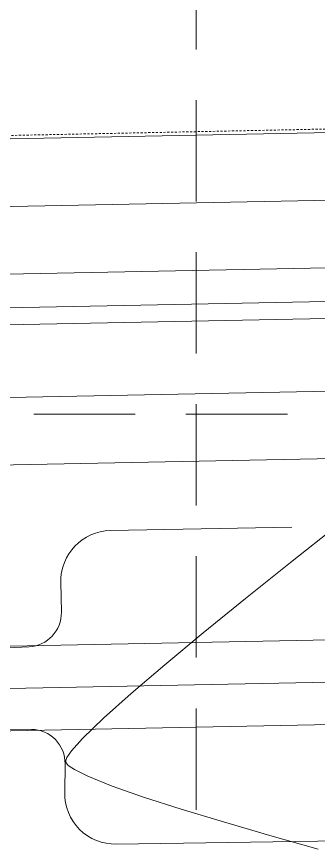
# Model space of a CAD drawing. Extents: x 2140663 to 2528301, y 336313 to 7007653.
# Drawn here: x 2527794.94 to 2527812.78, y 7007406.48 to 7007455.89 of the extents above; entities that cross this region are included whole.
import ezdxf

# ---------------------------------------------------------------- set-up
doc = ezdxf.new("R2010")
doc.units = 0
doc.header["$MEASUREMENT"] = 0
doc.linetypes.add('HIDDEN', pattern=[0.375, 0.25, -0.125])
doc.linetypes.add('xdrc002pt$0$HIDDEN2', pattern=[0.1875, 0.125, -0.0625])
for name, color, linetype in [('1 EXISTING CONTOURS', 43, 'Continuous'), ('GRID', 254, 'HIDDEN'), ('xdrc002GR$0$C-DETN-PONDSRF-FLT', 7, 'Continuous'), ('xdrc002GR$0$c-pond-cont-n', 5, 'Continuous'), ('xdrc002pt$0$V-ESMT-STRM-N', 2, 'xdrc002pt$0$HIDDEN2')]:
    doc.layers.add(name, color=color, linetype=linetype)

msp = doc.modelspace()

# ---------------------------------------------------------------- linework, layer by layer
at = {"layer": '1 EXISTING CONTOURS', "color": 43, "lineweight": 0, "extrusion": (-0.6208537840996023, 0.7839263860651742, 0), "elevation": 3923903.136726549}
msp.add_lwpolyline([(-6332203.279812098, 602.0000000000007), (-6332206.792328205, 602.0000000000007)], dxfattribs=at)
at = {"layer": '1 EXISTING CONTOURS', "color": 43, "lineweight": 0, "extrusion": (0.6251857864389676, -0.7804759653151977, 0), "elevation": -3888774.0933313}
msp.add_lwpolyline([(6353834.039879224, 602), (6353837.443176436, 602)], dxfattribs=at)
at = {"layer": '1 EXISTING CONTOURS', "color": 43, "lineweight": 0, "extrusion": (0.6308889122341999, -0.7758731728961558, 0), "elevation": -3842103.977357565}
msp.add_lwpolyline([(6382160.050608901, 602), (6382163.268239519, 602)], dxfattribs=at)
at = {"layer": '1 EXISTING CONTOURS', "color": 43, "lineweight": 0, "elevation": 602}
for points in [[(2527803.695032355, 7007417.527960342), (2527805.969431211, 7007419.415542572)], [(2527800.061881984, 7007414.358590404), (2527801.70506394, 7007415.827423058)], [(2527797.861753413, 7007411.72156148), (2527797.836615075, 7007411.788917142)], [(2527799.144676914, 7007410.922377187), (2527798.350907956, 7007411.318266802)], [(2527809.902329169, 7007407.422388056), (2527807.176002192, 7007408.220087073)]]:
    msp.add_lwpolyline(points, dxfattribs=at)
at = {"layer": '1 EXISTING CONTOURS', "color": 43, "lineweight": 0, "extrusion": (0.6496564831136223, -0.7602278960604114, 0), "elevation": -3685030.2255818}
msp.add_lwpolyline([(6474118.494057077, 602), (6474121.111651651, 602)], dxfattribs=at)
at = {"layer": '1 EXISTING CONTOURS', "color": 43, "lineweight": 0, "extrusion": (-0.6948905946162823, 0.7191154716134466, 0), "elevation": 3282595.59319633}
msp.add_lwpolyline([(-6687164.747956418, 602), (-6687166.464008325, 602)], dxfattribs=at)
at = {"layer": '1 EXISTING CONTOURS', "color": 43, "lineweight": 0, "extrusion": (0.7441801630425869, -0.6679789554573624, 0), "elevation": -2799666.783321695}
msp.add_lwpolyline([(6903293.318899106, 602.0000000000007), (6903294.293100081, 602.0000000000007)], dxfattribs=at)
at = {"layer": '1 EXISTING CONTOURS', "color": 43, "lineweight": 0, "extrusion": (0.8248612987896214, -0.5653351552478397, 0), "elevation": -1876453.712860041}
msp.add_lwpolyline([(7209196.023187495, 602.0000000000007), (7209196.502238347, 602.0000000000007)], dxfattribs=at)
at = {"layer": '1 EXISTING CONTOURS', "color": 43, "lineweight": 0, "extrusion": (0.9999998679934932, -0.0005138219500678005, 0), "elevation": 2524196.940939005}
msp.add_lwpolyline([(7008709.701906975, 602.0000000000007), (7008709.771660745, 602.0000000000007)], dxfattribs=at)
at = {"layer": '1 EXISTING CONTOURS', "color": 43, "lineweight": 0, "extrusion": (0.9373506185647346, -0.3483874536723581, 0), "elevation": -71861.50848450838}
msp.add_lwpolyline([(7449054.891972336, 602), (7449055.091811773, 602)], dxfattribs=at)
at = {"layer": '1 EXISTING CONTOURS', "color": 43, "lineweight": 0, "extrusion": (0.765586081086395, 0.6433334690864263, 0), "elevation": 6443349.350907399}
msp.add_lwpolyline([(3738559.717154227, 602), (3738559.91091805, 602)], dxfattribs=at)
at = {"layer": '1 EXISTING CONTOURS', "color": 43, "lineweight": 0, "extrusion": (-0.5731634701020445, -0.8194410512908069, 0), "elevation": -7191002.17199228}
msp.add_lwpolyline([(-1945010.44949096, 602), (-1945010.894306106, 602)], dxfattribs=at)
at = {"layer": '1 EXISTING CONTOURS', "color": 43, "lineweight": 0, "extrusion": (-0.3716298269820217, -0.9283809949031231, 0), "elevation": -7444952.682593129}
msp.add_lwpolyline([(-257400.6767493826, 602), (-257402.2238245462, 602)], dxfattribs=at)
at = {"layer": '1 EXISTING CONTOURS', "color": 43, "lineweight": 0, "extrusion": (-0.3297642781617712, -0.9440633034116124, 0), "elevation": -7449017.294877522}
msp.add_lwpolyline([(75612.12639712449, 602), (75610.151813237, 602)], dxfattribs=at)
at = {"layer": '1 EXISTING CONTOURS', "color": 43, "lineweight": 0, "extrusion": (-0.3058302860019683, -0.9520860445169619, 0), "elevation": -7444735.524787802}
msp.add_lwpolyline([(263609.6532814661, 602), (263607.3197110528, 602)], dxfattribs=at)
at = {"layer": '1 EXISTING CONTOURS', "color": 43, "lineweight": 0, "extrusion": (0.2907673297234515, 0.9567937917678467, 0), "elevation": 7439648.423984222}
msp.add_lwpolyline([(-381064.8363482284, 602), (-381062.2138833785, 602)], dxfattribs=at)
at = {"layer": '1 EXISTING CONTOURS', "color": 43, "lineweight": 0, "extrusion": (-0.27418234252135, -0.9616777230702109, 0), "elevation": -7431948.45505672}
msp.add_lwpolyline([(509634.0769188253, 602.0000000000007), (509631.0891543957, 602.0000000000007)], dxfattribs=at)
at = {"layer": 'GRID', "color": 253, "linetype": 'HIDDEN', "lineweight": 0, "ltscale": 24}
for p, q in [((2527805.554290721, 7006031.947175532), (2527805.554290721, 7007624.562990395)), ((2527228.947377252, 7007432.360685904), (2528272.331315909, 7007432.360685904))]:
    msp.add_line(p, q, dxfattribs=at)
at = {"layer": 'xdrc002GR$0$C-DETN-PONDSRF-FLT', "lineweight": 0}
for points in [[(2528069.719467446, 7007444.094669045, 599.5), (2527431.032377092, 7007431.464485042, 599.5)], [(2527431.052148456, 7007430.464680514, 599.5), (2528069.73923881, 7007443.094864517, 599.5)], [(2527878.404955037, 7007439.311185082, 593.5), (2527878.591249084, 7007429.890609457, 593.5476332221929), (2527878.484244171, 7007428.209369188, 593.5576332221929), (2527878.123678047, 7007426.671007462, 593.5676332221929), (2527877.512899943, 7007425.213778982, 593.5776332221928), (2527876.668836682, 7007423.878068708, 593.5876332221928), (2527875.614880238, 7007422.700893888, 593.5976332221928), (2527874.380239477, 7007421.714878209, 593.6076332221928), (2527872.999130661, 7007420.947347648, 593.6176332221928), (2527871.509829195, 7007420.41957319, 593.6276332221928), (2527869.894289348, 7007420.135760265, 593.6376332221929), (2527869.238751064, 7007420.099556943, 593.6418810018062), (2527472.917048349, 7007412.262204312, 595.6235770678022), (2527470.618590069, 7007412.024376136, 595.6335770678022), (2527468.290628687, 7007411.380663644, 595.6435770678022), (2527466.101714739, 7007410.359671135, 595.6535770678022), (2527464.112510775, 7007408.989693924, 595.6635770678022), (2527462.37814467, 7007407.308698925, 595.6735770678023), (2527460.946681844, 7007405.363272456, 595.6835770678023), (2527459.857793196, 7007403.207329165, 595.6935770678023), (2527459.141655678, 7007400.900617861, 595.7035770678023), (2527458.826183722, 7007398.56675085, 595.7135770678022), (2527458.809899167, 7007397.52465827, 595.7178248474175), (2527458.990332815, 7007388.400433063, 595.7632336312455)], [(2527880.904466356, 7007439.360613493, 593), (2527881.092821113, 7007429.835831252, 593.0476332221929), (2527880.965932309, 7007427.84217919, 593.0576332221929), (2527880.510062607, 7007425.897203066, 593.0676332221929), (2527879.737845768, 7007424.054805046, 593.0776332221928), (2527878.670682653, 7007422.366044496, 593.0876332221928), (2527877.338148126, 7007420.877722943, 593.0976332221928), (2527875.777171432, 7007419.631087042, 593.1076332221928), (2527874.031012755, 7007418.660685483, 593.1176332221928), (2527872.148064329, 7007417.993411525, 593.1276332221928), (2527870.180509315, 7007417.64775769, 593.1376332221929), (2527869.33242315, 7007417.600920553, 593.1418810018062), (2527473.070683376, 7007409.764753703, 595.1235770678022), (2527471.083606528, 7007409.559145072, 595.1335770678022), (2527469.15817382, 7007409.026737147, 595.1435770678022), (2527467.347745804, 7007408.182284836, 595.1535770678022), (2527465.702495842, 7007407.049190897, 595.1635770678022), (2527464.26801963, 7007405.658857374, 595.1735770678023), (2527463.084071577, 7007404.049815324, 595.1835770678023), (2527462.183463072, 7007402.266656994, 595.1935770678023), (2527461.591153162, 7007400.358800007, 595.2035770678023), (2527461.323556848, 7007398.37911783, 595.2135770678022), (2527461.310285414, 7007397.529843004, 595.2178248474175), (2527461.489844134, 7007388.449861472, 595.2632336312455)], [(2527869.426095236, 7007415.102284163, 593.6418810018062), (2527473.224318404, 7007407.267303094, 595.6235770678022), (2527471.548622988, 7007407.093914007, 595.6335770678022), (2527470.025718953, 7007406.67281065, 595.6435770678022), (2527468.59377687, 7007406.004898537, 595.6535770678022), (2527467.292480909, 7007405.108687871, 595.6635770678022), (2527466.157894589, 7007404.009015822, 595.6735770678023), (2527465.221461311, 7007402.736358193, 595.6835770678023), (2527464.509132949, 7007401.325984823, 595.6935770678023), (2527464.040650645, 7007399.816982153, 595.7035770678023), (2527463.820929974, 7007398.19148481, 595.7135770678022), (2527463.810671662, 7007397.535027739, 595.7178248474175), (2527463.989355452, 7007388.499289882, 595.7632336312455)]]:
    msp.add_polyline3d(points, dxfattribs=at)
at = {"layer": 'xdrc002GR$0$c-pond-cont-n', "lineweight": 0}
for points, elevation in [([(2527901.433511238, 7007450.768730691), (2527552.797122758, 7007443.874365981)], 602), ([(2527888.425200401, 7007446.510706311), (2527538.074861302, 7007439.582447833)], 601), ([(2527873.252789224, 7007442.20988635), (2527524.616400743, 7007435.31552164)], 600)]:
    msp.add_lwpolyline(points, dxfattribs=dict(at, elevation=elevation))
for points, elevation in [([(2527967.950204018, 7007436.781122245), (2527897.98615808, 7007435.397567143, -0.4142135623912387), (2527895.947006296, 7007437.357633469), (2527895.91141784, 7007439.157281618, 0.414213562626211), (2527895.809460251, 7007439.255284934), (2527865.51538736, 7007438.656212674, 0.414213562680143), (2527865.417384044, 7007438.554255085), (2527865.452972501, 7007436.754606935, -0.4142135623912387), (2527863.492906175, 7007434.715455151), (2527601.453123767, 7007429.533558177)], 596), ([(2527987.581828185, 7007433.168560085), (2527898.065244103, 7007431.398349043, -0.4142135623912387), (2527891.947788751, 7007437.278548021), (2527891.914177431, 7007438.978215717, 0.414213562626211), (2527891.812219842, 7007439.076219033), (2527869.516582042, 7007438.635317667, 0.414213562680143), (2527869.418578726, 7007438.533360078), (2527869.452190045, 7007436.833692382, -0.4142135623912387), (2527863.571991067, 7007430.71623703), (2527638.121044593, 7007426.257892703)], 595), ([(2527872.356839479, 7007407.968501285), (2527800.818410437, 7007406.906504329, -0.4227359222708438), (2527797.774180939, 7007409.948668005), (2527797.798545845, 7007411.668606308, 0.4168393935708491), (2527795.809163217, 7007413.69690864), (2527697.742169249, 7007414.207683901), (2527795.669471269, 7007418.595921431, 0.4069075487873042), (2527797.57954782, 7007420.633459138), (2527797.54443296, 7007422.409158304, -0.4142135623912387), (2527800.484532449, 7007425.46788598), (2527811.209825785, 7007425.679981124)], 594)]:
    msp.add_lwpolyline(points, format="xyb", dxfattribs=dict(at, elevation=elevation))
at = {"layer": 'xdrc002pt$0$V-ESMT-STRM-N', "color": 7, "lineweight": 0}
msp.add_line((2528101.806410341, 7007455.094461684), (2527397.991979818, 7007440.805012335), dxfattribs=at)

doc.saveas('drawing.dxf')
